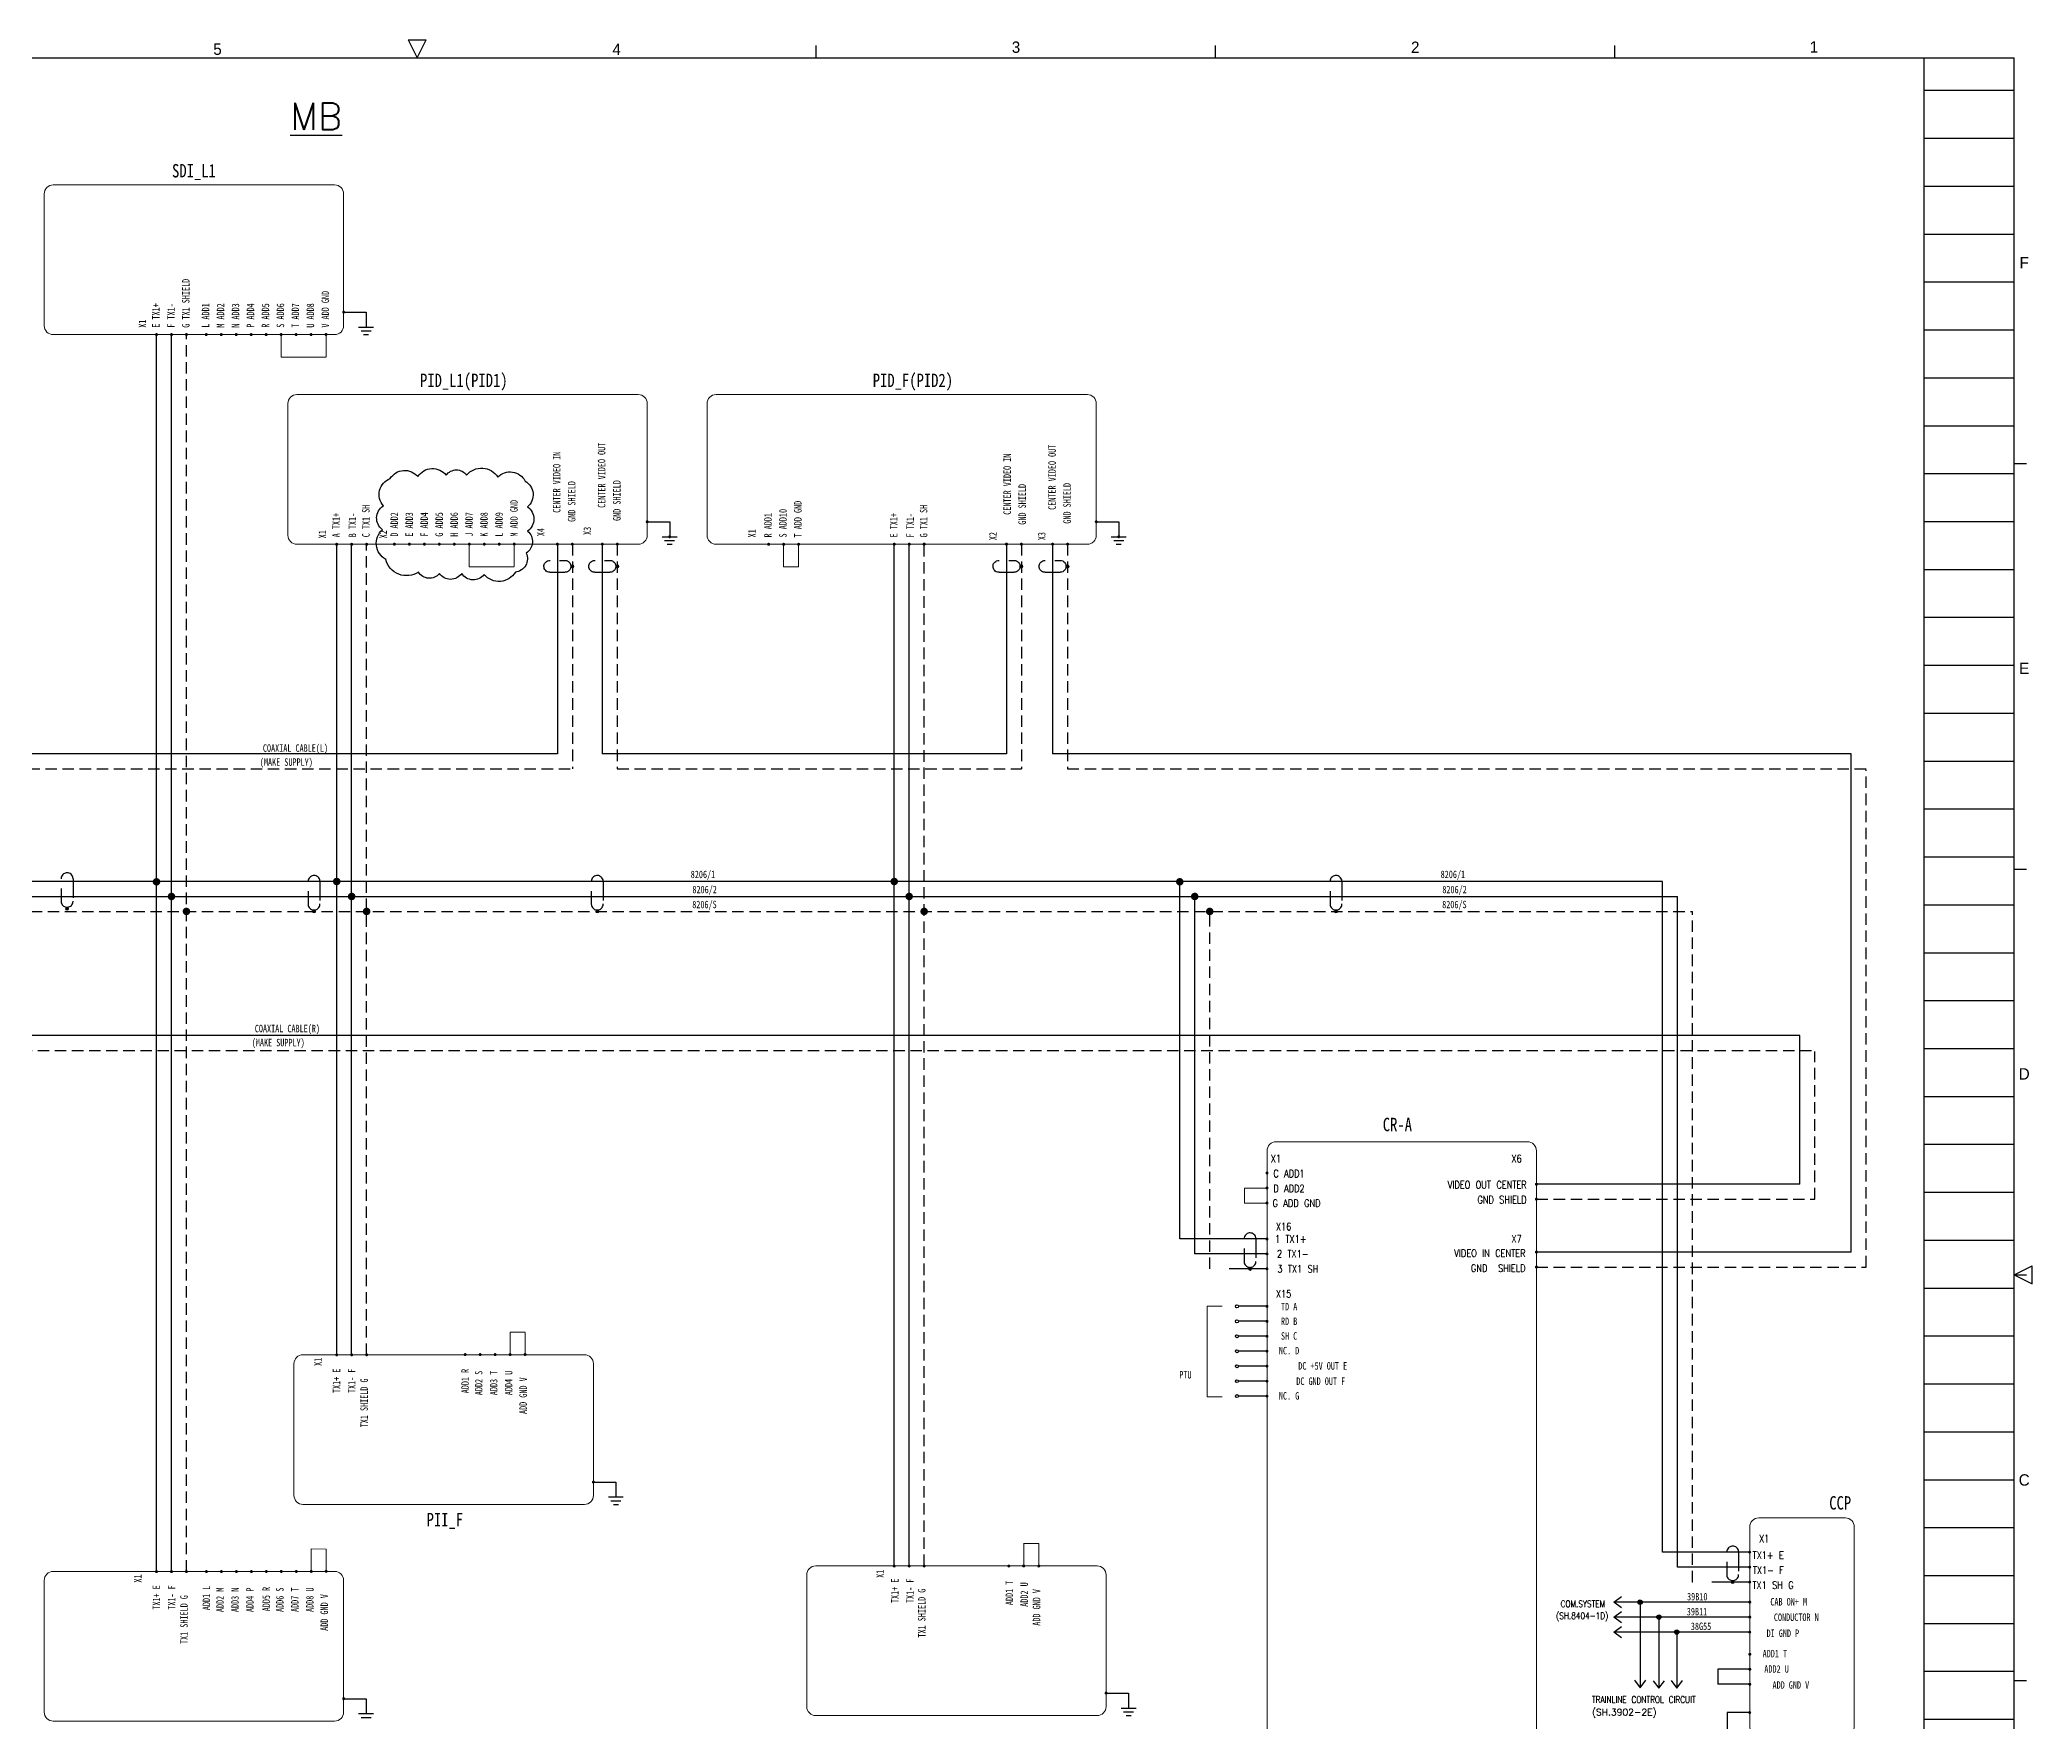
# Model space of a CAD drawing. Header units: millimetres. Extents: x 1599 to 2158, y -510 to -79.
# Drawn here: x 1815.8 to 2148.5, y -369.1 to -88.4 of the extents above; entities that cross this region are included whole.
import ezdxf
from ezdxf.enums import TextEntityAlignment as Align

# ---------------------------------------------------------------- set-up
doc = ezdxf.new("R2010")
doc.units = ezdxf.units.MM
doc.linetypes.add('HIDDEN', pattern=[9.525, 6.35, -3.175])
for name, color, linetype, lineweight in [('7', 7, 'Continuous', 15), ('ADDRESS', 85, 'Continuous', 15), ('DC+', 43, 'Continuous', 15), ('LINE', 7, 'Continuous', 15), ('TEXT', 7, 'Continuous', 15)]:
    doc.layers.add(name, color=color, linetype=linetype, lineweight=lineweight)
for name, color, linetype in [('FG', 62, 'Continuous'), ('SHIELD', 41, 'Continuous'), ('SYMS', 7, 'Continuous'), ('TX+', 1, 'Continuous'), ('TX-', 30, 'Continuous'), ('VIDEO', 50, 'Continuous')]:
    doc.layers.add(name, color=color, linetype=linetype)
doc.styles.add('ROMANS', font='txt', dxfattribs={"height": 0.2})
doc.styles.get("Standard").update_dxf_attribs({"font": 'txt.shx', "bigfont": 'whgtxt.shx'})
doc.styles.add('WD', font='romans.shx')

# ---------------------------------------------------------------- blocks, each defined once
blk = doc.blocks.new('BALL')
at = {"layer": 'LINE'}
h = blk.add_hatch(color=256, dxfattribs=at)
h.paths.add_polyline_path([(203.75, 320.23, 0.41419), (203.5, 319.98), (203.75, 319.98)])
h.paths.add_polyline_path([(203.75, 320.23), (203.75, 319.98), (204, 319.98, 0.41419)])
h.paths.add_polyline_path([(204, 319.98, 0.00002), (204, 319.98), (203.5, 319.98, 1.00004)])
blk.add_circle((203.75, 319.98), 0.25, dxfattribs=at)
blk = doc.blocks.new('A$C38FC7A60')
at = {"layer": 'SHIELD', "linetype": 'HIDDEN'}
for p, q in [((-1.98, 10), (-1.98, 2.5)), ((0, 0), (0, 0.52))]:
    blk.add_line(p, q, dxfattribs=at)
for points in [[(-1.98, 10), (-1.98, 10), (-1.94, 10.52), (-1.94, 10.52), (-1.23, 12.78), (1.93, 12.35), (1.98, 10), (1.98, 10), (1.98, 2.5), (1.98, 2.5)], [(1.98, 2.5), (1.98, 2.5), (1.94, 1.98), (1.94, 1.98), (1.34, 0.01), (-1.34, 0.01), (-1.94, 1.98), (-1.94, 1.98), (-1.98, 2.5), (-1.98, 2.5)]]:
    blk.add_open_spline(points, degree=3, knots=[0, 0, 0, 0, 1, 1, 1, 2, 2, 2, 3, 3, 3, 3], dxfattribs=at)
at = {"layer": 'SHIELD', "linetype": 'HIDDEN', "xscale": -2, "yscale": 2, "zscale": 2}
blk.add_blockref('BALL', (407.5, -639.96), dxfattribs=at)
blk = doc.blocks.new('A$C20B15E89')
at = {"layer": 'SHIELD', "linetype": 'HIDDEN'}
for p, q in [((-1.98, 7.5), (-1.98, 2.5)), ((0, 0), (0, 0.52))]:
    blk.add_line(p, q, dxfattribs=at)
for points in [[(-1.98, 7.5), (-1.98, 7.5), (-1.94, 8.02), (-1.94, 8.02), (-1.23, 10.28), (1.93, 9.85), (1.98, 7.5), (1.98, 7.5), (1.98, 2.5), (1.98, 2.5)], [(1.98, 2.5), (1.98, 2.5), (1.94, 1.98), (1.94, 1.98), (1.34, 0.01), (-1.34, 0.01), (-1.94, 1.98), (-1.94, 1.98), (-1.98, 2.5), (-1.98, 2.5)]]:
    blk.add_open_spline(points, degree=3, knots=[0, 0, 0, 0, 1, 1, 1, 2, 2, 2, 3, 3, 3, 3], dxfattribs=at)
at = {"layer": 'SHIELD', "linetype": 'HIDDEN', "xscale": -2, "yscale": 2, "zscale": 2}
blk.add_blockref('BALL', (407.5, -639.96), dxfattribs=at)
blk = doc.blocks.new('HA1X3Y')
for p, q in [((-0.1, 0.075), (0, 0)), ((0, 0), (-0.1, -0.075))]:
    blk.add_line(p, q)
at = {"style": 'WD', "width": 0.9}
blk.add_attdef('DESC1', text='', height=0.125, dxfattribs=at).set_placement((-0.15, 0.2656), align=Align.RIGHT)
blk.add_attdef('DESC2', text='', height=0.125, dxfattribs=at).set_placement((-0.15, 0.2), align=Align.TOP_RIGHT)
at = {"style": 'WD', "flags": 1}
blk.add_attdef('X1TERM01', (0, 0), '', height=0.01, dxfattribs=at)
blk = doc.blocks.new('mel1vb')
at = {"const_width": 0.667}
blk.add_lwpolyline([(-0.33, 0, 1), (0.33, 0, 1)], format="xyb", close=True, dxfattribs=at)
blk = doc.blocks.new('WDDOT')
for radius in [0.72, 0.449, 0.223]:
    blk.add_circle((0, 0), radius)

msp = doc.modelspace()

# ---------------------------------------------------------------- linework, layer by layer
at = {"color": 2, "linetype": 'Continuous'}
for p, q in [((1877.29, -88.37), (1880.29, -88.37)), ((1877.29, -88.37), (1878.79, -91.4)), ((1878.79, -91.4), (1880.29, -88.37)), ((2145.49, -294.6), (2148.51, -293.08)), ((2145.49, -294.6), (2148.51, -296.12)), ((2148.51, -296.12), (2148.51, -293.08))]:
    msp.add_line(p, q, dxfattribs=at)
at = {"color": 6, "linetype": 'Continuous'}
for p, q in [((1945.46, -91.4), (1945.46, -89.29)), ((2012.14, -91.4), (2012.14, -89.29)), ((2078.81, -91.4), (2078.81, -89.29)), ((2130.49, -104.8), (2145.49, -104.8)), ((2130.49, -120.8), (2145.49, -120.8)), ((2130.49, -136.8), (2145.49, -136.8)), ((2130.49, -152.8), (2145.49, -152.8)), ((2145.49, -159.13), (2147.54, -159.13)), ((2130.49, -168.8), (2145.49, -168.8)), ((2130.49, -184.8), (2145.49, -184.8)), ((2130.49, -200.8), (2145.49, -200.8)), ((2130.49, -216.8), (2145.49, -216.8)), ((2145.49, -226.86), (2147.54, -226.86)), ((2130.49, -232.8), (2145.49, -232.8)), ((2130.49, -248.8), (2145.49, -248.8)), ((2130.49, -264.8), (2145.49, -264.8)), ((2130.49, -280.8), (2145.49, -280.8)), ((2145.49, -294.6), (2147.54, -294.6)), ((2130.49, -296.8), (2145.49, -296.8)), ((2130.49, -312.8), (2145.49, -312.8)), ((2130.49, -328.8), (2145.49, -328.8)), ((2130.49, -344.8), (2145.49, -344.8)), ((2130.49, -360.8), (2145.49, -360.8)), ((2145.49, -362.33), (2147.54, -362.33))]:
    msp.add_line(p, q, dxfattribs=at)
at = {"color": 5, "linetype": 'Continuous'}
for p, q in [((1612.09, -91.4), (2145.49, -91.4)), ((2130.49, -497.8), (2130.49, -91.4)), ((2145.49, -497.8), (2145.49, -91.4)), ((2130.49, -96.8), (2145.49, -96.8)), ((2130.49, -112.8), (2145.49, -112.8)), ((2130.49, -128.8), (2145.49, -128.8)), ((2130.49, -144.8), (2145.49, -144.8)), ((2130.49, -160.8), (2145.49, -160.8)), ((2130.49, -176.8), (2145.49, -176.8)), ((2130.49, -192.8), (2145.49, -192.8)), ((2130.49, -208.8), (2145.49, -208.8)), ((2130.49, -224.8), (2145.49, -224.8)), ((2130.49, -240.8), (2145.49, -240.8)), ((2130.49, -256.8), (2145.49, -256.8)), ((2130.49, -272.8), (2145.49, -272.8)), ((2130.49, -288.8), (2145.49, -288.8)), ((2130.49, -304.8), (2145.49, -304.8)), ((2130.49, -320.8), (2145.49, -320.8)), ((2130.49, -336.8), (2145.49, -336.8)), ((2130.49, -352.8), (2145.49, -352.8)), ((2130.49, -368.8), (2145.49, -368.8))]:
    msp.add_line(p, q, dxfattribs=at)
at = {"color": 0}
for p, q in [((1869.02, -136.35), (1871.52, -136.35)), ((1869.44, -136.98), (1871.11, -136.98)), ((1869.86, -137.6), (1870.69, -137.6)), ((1919.72, -171.35), (1922.22, -171.35)), ((1920.13, -171.98), (1921.8, -171.98)), ((1920.55, -172.6), (1921.38, -172.6)), ((1994.72, -171.35), (1997.22, -171.35)), ((1995.13, -171.98), (1996.8, -171.98)), ((1995.55, -172.6), (1996.38, -172.6)), ((1910.73, -331.69), (1913.23, -331.69)), ((1911.15, -332.31), (1912.82, -332.31)), ((1911.57, -332.94), (1912.4, -332.94)), ((1869.02, -367.87), (1871.52, -367.87)), ((1869.44, -368.5), (1871.11, -368.5)), ((1996.36, -366.94), (1998.86, -366.94)), ((1996.77, -367.57), (1998.44, -367.57)), ((1997.19, -368.19), (1998.02, -368.19))]:
    msp.add_line(p, q, dxfattribs=at)
for p, q in [((2020.71, -299.85), (2015.96, -299.85)), ((2020.71, -302.35), (2015.96, -302.35)), ((2020.71, -304.85), (2015.96, -304.85)), ((2020.71, -307.35), (2015.96, -307.35)), ((2020.71, -309.85), (2015.96, -309.85)), ((2020.71, -312.35), (2015.96, -312.35)), ((2020.71, -314.85), (2015.96, -314.85)), ((2083.03, -349.25), (2083.03, -363.57)), ((2086.17, -351.75), (2086.17, -363.64)), ((2089.16, -354.25), (2089.16, -363.61)), ((2101.36, -360.45), (2095.99, -360.45)), ((2095.99, -360.45), (2095.99, -362.95)), ((2101.38, -362.95), (2095.99, -362.95))]:
    msp.add_line(p, q)
at = {"color": 0, "const_width": 0.25}
for points in [[(1866.4, -133.85, 1), (1866.65, -133.85, 1)], [(1917.09, -168.85, 1), (1917.34, -168.85, 1)], [(1992.09, -168.85, 1), (1992.34, -168.85, 1)], [(1920.84, -171.35, 1), (1921.09, -171.35, 1)], [(1995.84, -171.35, 1), (1996.09, -171.35, 1)], [(1908.11, -329.19, 1), (1908.36, -329.19, 1)], [(1866.4, -365.37, 1), (1866.65, -365.37, 1)], [(1993.73, -364.44, 1), (1993.98, -364.44, 1)], [(2101.46, -367.67, -1), (2101.21, -367.67, -1)]]:
    msp.add_lwpolyline(points, format="xyb", close=True, dxfattribs=at)
for points, const_width in [([(1835.27, -137.71, 1), (1835.27, -137.46, 1)], 0.25), ([(1837.77, -137.71, 1), (1837.77, -137.46, 1)], 0.25), ([(1840.27, -137.71, 1), (1840.27, -137.46, 1)], 0.25), ([(1843.58, -137.71, 1), (1843.58, -137.46, 1)], 0.25), ([(1846.08, -137.71, 1), (1846.08, -137.46, 1)], 0.25), ([(1848.58, -137.71, 1), (1848.58, -137.46, 1)], 0.25), ([(1851.08, -137.71, 1), (1851.08, -137.46, 1)], 0.25), ([(1853.58, -137.71, 1), (1853.58, -137.46, 1)], 0.25), ([(1856.08, -137.71, 1), (1856.08, -137.46, 1)], 0.25), ([(1858.58, -137.71, 1), (1858.58, -137.46, 1)], 0.25), ([(1861.08, -137.71, 1), (1861.08, -137.46, 1)], 0.25), ([(1863.58, -137.69, 1), (1863.58, -137.44, 1)], 0.25), ([(1865.36, -172.73, 1), (1865.36, -172.48, 1)], 0.25), ([(1867.86, -172.73, 1), (1867.86, -172.48, 1)], 0.25), ([(1870.36, -172.73, 1), (1870.36, -172.48, 1)], 0.25), ([(1875.01, -172.71, 1), (1875.01, -172.46, 1)], 0.25), ([(1877.51, -172.71, 1), (1877.51, -172.46, 1)], 0.25), ([(1880.01, -172.71, 1), (1880.01, -172.46, 1)], 0.25), ([(1882.51, -172.71, 1), (1882.51, -172.46, 1)], 0.25), ([(1885.01, -172.71, 1), (1885.01, -172.46, 1)], 0.25), ([(1887.51, -172.71, 1), (1887.51, -172.46, 1)], 0.25), ([(1890.01, -172.71, 1), (1890.01, -172.46, 1)], 0.25), ([(1892.51, -172.71, 1), (1892.51, -172.46, 1)], 0.25), ([(1895.01, -172.69, 1), (1895.01, -172.44, 1)], 0.25), ([(1902.22, -172.71, 1), (1902.22, -172.46, 1)], 0.25), ([(1902.22, -172.71, 1), (1902.22, -172.46, 1)], 0.25), ([(1904.72, -172.71, 1), (1904.72, -172.46, 1)], 0.25), ([(1904.72, -172.71, 1), (1904.72, -172.46, 1)], 0.25), ([(1909.72, -172.71, 1), (1909.72, -172.46, 1)], 0.25), ([(1909.72, -172.71, 1), (1909.72, -172.46, 1)], 0.25), ([(1912.22, -172.71, 1), (1912.22, -172.46, 1)], 0.25), ([(1912.22, -172.71, 1), (1912.22, -172.46, 1)], 0.25), ([(1937.5, -172.73, 1), (1937.5, -172.48, 1)], 0.25), ([(1940, -172.73, 1), (1940, -172.48, 1)], 0.25), ([(1942.5, -172.73, 1), (1942.5, -172.48, 1)], 0.25), ([(1958.47, -172.71, 1), (1958.47, -172.46, 1)], 0.25), ([(1958.47, -172.71, 1), (1958.47, -172.46, 1)], 0.25), ([(1960.97, -172.71, 1), (1960.97, -172.46, 1)], 0.25), ([(1960.97, -172.71, 1), (1960.97, -172.46, 1)], 0.25), ([(1963.47, -172.71, 1), (1963.47, -172.46, 1)], 0.25), ([(1963.47, -172.71, 1), (1963.47, -172.46, 1)], 0.25), ([(1977.22, -172.71, 1), (1977.22, -172.46, 1)], 0.25), ([(1977.22, -172.71, 1), (1977.22, -172.46, 1)], 0.25), ([(1979.72, -172.71, 1), (1979.72, -172.46, 1)], 0.25), ([(1979.72, -172.71, 1), (1979.72, -172.46, 1)], 0.25), ([(1984.92, -172.71, 1), (1984.92, -172.46, 1)], 0.25), ([(1987.42, -172.71, 1), (1987.42, -172.46, 1)], 0.25), ([(1835.27, -229.28, 1), (1835.27, -228.65, 1)], 0.625), ([(1865.36, -229.23, 1), (1865.36, -228.6, 1)], 0.625), ([(1958.47, -229.23, 1), (1958.47, -228.6, 1)], 0.625), ([(2006.16, -229.28, 1), (2006.16, -228.65, 1)], 0.625), ([(1837.77, -231.73, 1), (1837.77, -231.1, 1)], 0.625), ([(1867.86, -231.73, 1), (1867.86, -231.1, 1)], 0.625), ([(1960.97, -231.73, 1), (1960.97, -231.1, 1)], 0.625), ([(2008.66, -231.73, 1), (2008.66, -231.1, 1)], 0.625), ([(1840.27, -234.23, 1), (1840.27, -233.6, 1)], 0.625), ([(1870.36, -234.23, 1), (1870.36, -233.6, 1)], 0.625), ([(1963.47, -234.23, 1), (1963.47, -233.6, 1)], 0.625), ([(2011.16, -234.23, 1), (2011.16, -233.6, 1)], 0.625), ([(2020.6, -277.6, 1), (2020.85, -277.6, 1)], 0.25), ([(2020.6, -280.1, 1), (2020.85, -280.1, 1)], 0.25), ([(2020.6, -282.6, 1), (2020.85, -282.6, 1)], 0.25), ([(2020.6, -299.85, 1), (2020.85, -299.85, 1)], 0.25), ([(2020.6, -302.35, 1), (2020.85, -302.35, 1)], 0.25), ([(2020.6, -304.85, 1), (2020.85, -304.85, 1)], 0.25), ([(1865.36, -307.83, -1), (1865.36, -308.08, -1)], 0.25), ([(1865.36, -307.83, -1), (1865.36, -308.08, -1)], 0.25), ([(1867.86, -307.83, -1), (1867.86, -308.08, -1)], 0.25), ([(1867.86, -307.83, -1), (1867.86, -308.08, -1)], 0.25), ([(1870.36, -307.83, -1), (1870.36, -308.08, -1)], 0.25), ([(1870.36, -307.83, -1), (1870.36, -308.08, -1)], 0.25), ([(1886.82, -308.04, 1), (1886.82, -307.79, 1)], 0.25), ([(1889.32, -308.04, 1), (1889.32, -307.79, 1)], 0.25), ([(1891.82, -308.04, 1), (1891.82, -307.79, 1)], 0.25), ([(1894.32, -308.04, 1), (1894.32, -307.79, 1)], 0.25), ([(1896.82, -308.02, 1), (1896.82, -307.77, 1)], 0.25), ([(2020.6, -307.35, 1), (2020.85, -307.35, 1)], 0.25), ([(2020.6, -309.85, 1), (2020.85, -309.85, 1)], 0.25), ([(2020.6, -312.35, 1), (2020.85, -312.35, 1)], 0.25), ([(2020.6, -314.85, 1), (2020.85, -314.85, 1)], 0.25), ([(1835.27, -344.02, -1), (1835.27, -344.27, -1)], 0.25), ([(1835.27, -344.02, -1), (1835.27, -344.27, -1)], 0.25), ([(1835.27, -344.02, -1), (1835.27, -344.27, -1)], 0.25), ([(1837.77, -344.02, -1), (1837.77, -344.27, -1)], 0.25), ([(1837.77, -344.02, -1), (1837.77, -344.27, -1)], 0.25), ([(1837.77, -344.02, -1), (1837.77, -344.27, -1)], 0.25), ([(1840.27, -344.02, -1), (1840.27, -344.27, -1)], 0.25), ([(1840.27, -344.02, -1), (1840.27, -344.27, -1)], 0.25), ([(1840.27, -344.02, -1), (1840.27, -344.27, -1)], 0.25), ([(1843.61, -344.27, 1), (1843.61, -344.02, 1)], 0.25), ([(1846.11, -344.27, 1), (1846.11, -344.02, 1)], 0.25), ([(1848.61, -344.27, 1), (1848.61, -344.02, 1)], 0.25), ([(1851.11, -344.27, 1), (1851.11, -344.02, 1)], 0.25), ([(1853.61, -344.25, 1), (1853.61, -344, 1)], 0.25), ([(1856.11, -344.25, 1), (1856.11, -344, 1)], 0.25), ([(1858.61, -344.25, 1), (1858.61, -344, 1)], 0.25), ([(1861.11, -344.25, 1), (1861.11, -344, 1)], 0.25), ([(1863.61, -344.23, 1), (1863.61, -343.98, 1)], 0.25), ([(1958.47, -343.09, -1), (1958.47, -343.34, -1)], 0.25), ([(1960.97, -343.09, -1), (1960.97, -343.34, -1)], 0.25), ([(1963.47, -343.09, -1), (1963.47, -343.34, -1)], 0.25), ([(1977.61, -343.09, -1), (1977.61, -343.34, -1)], 0.25), ([(1980.09, -343.09, -1), (1980.09, -343.34, -1)], 0.25), ([(1982.61, -343.09, -1), (1982.61, -343.34, -1)], 0.25), ([(2101.23, -349.25, 1), (2101.48, -349.25, 1)], 0.25), ([(2101.23, -351.75, 1), (2101.48, -351.75, 1)], 0.25), ([(2101.21, -354.25, 1), (2101.46, -354.25, 1)], 0.25), ([(2101.23, -357.95, 1), (2101.48, -357.95, 1)], 0.25), ([(2101.23, -360.45, 1), (2101.48, -360.45, 1)], 0.25), ([(2101.23, -362.95, 1), (2101.48, -362.95, 1)], 0.25)]:
    msp.add_lwpolyline(points, format="xyb", close=True, dxfattribs=dict(const_width=const_width))
at = {"color": 2}
msp.add_lwpolyline([(1873.56, -175.13, -0.520567), (1872.99, -170.17, -0.520567), (1873.15, -166.19, -0.520567), (1874.29, -161.64, -0.520567), (1878.93, -161.31, -0.520567), (1883.65, -161.07, -0.520567), (1887.06, -161.07, -0.520567), (1892.27, -161.4, -0.520567), (1896.83, -162.05, -0.520567), (1897.23, -166.35, -0.520567), (1897.23, -170.42, -0.520567), (1896.99, -174.07, -0.520567), (1895.2, -177.24, -0.520567), (1889.99, -177.65, -0.520567), (1886.25, -177.49, -0.520567), (1882.51, -177.49, -0.520567), (1879.01, -177.24, -0.520567)], format="xyb", close=True, dxfattribs=at)
for centre in [(2015.71, -299.85), (2015.71, -302.35), (2015.71, -304.85), (2015.71, -307.35), (2015.71, -309.85), (2015.71, -312.35), (2015.71, -314.85)]:
    msp.add_circle(centre, 0.25)
at = {"layer": '7'}
for points in [[(1816.52, -136.1), (1816.52, -114.1, -0.414214), (1818.02, -112.6), (1865.02, -112.6, -0.414214), (1866.52, -114.1), (1866.52, -136.1, -0.414214), (1865.02, -137.6), (1818.02, -137.6, -0.414214)], [(1857.22, -171.1), (1857.22, -149.1, -0.414214), (1858.72, -147.6), (1915.72, -147.6, -0.414214), (1917.22, -149.1), (1917.22, -171.1, -0.414214), (1915.72, -172.6), (1858.72, -172.6, -0.414214)], [(1927.22, -171.1), (1927.22, -149.1, -0.414214), (1928.72, -147.6), (1990.72, -147.6, -0.414214), (1992.22, -149.1), (1992.22, -171.1, -0.414214), (1990.72, -172.6), (1928.72, -172.6, -0.414214)], [(2064.23, -272.38), (2022.23, -272.38, 0.414214), (2020.73, -273.88), (2020.73, -432.73, 0.414214), (2022.23, -434.23), (2064.23, -434.23, 0.414214), (2065.73, -432.73), (2065.73, -273.88, 0.414214)], [(1858.23, -309.44), (1858.23, -331.44, 0.414214), (1859.73, -332.94), (1906.73, -332.94, 0.414214), (1908.23, -331.44), (1908.23, -309.44, 0.414214), (1906.73, -307.94), (1859.73, -307.94, 0.414214)], [(2117.31, -335.17), (2102.84, -335.17, 0.414214), (2101.34, -336.67), (2101.34, -369.92, 0.414214), (2102.84, -371.42), (2117.31, -371.42, 0.414214), (2118.81, -369.92), (2118.81, -336.67, 0.414214)], [(1816.52, -345.62), (1816.52, -367.62, 0.414214), (1818.02, -369.12), (1865.02, -369.12, 0.414214), (1866.52, -367.62), (1866.52, -345.62, 0.414214), (1865.02, -344.12), (1818.02, -344.12, 0.414214)], [(1943.86, -344.69), (1943.86, -366.69, 0.414214), (1945.36, -368.19), (1992.36, -368.19, 0.414214), (1993.86, -366.69), (1993.86, -344.69, 0.414214), (1992.36, -343.19), (1945.36, -343.19, 0.414214)]]:
    msp.add_lwpolyline(points, format="xyb", close=True, dxfattribs=at)
at = {"layer": 'ADDRESS'}
for p, q in [((1856.08, -137.6), (1856.08, -141.35)), ((1863.58, -137.58), (1863.58, -141.33)), ((1856.08, -141.35), (1863.58, -141.35)), ((1887.51, -172.6), (1887.51, -176.35)), ((1895.01, -172.58), (1895.01, -176.33)), ((1940, -172.6), (1940, -176.35)), ((1942.5, -172.6), (1942.5, -176.37)), ((1887.51, -176.35), (1895.01, -176.35)), ((1940, -176.37), (1942.5, -176.37)), ((2016.96, -282.6), (2016.96, -280.1)), ((2020.71, -280.13), (2016.96, -280.13)), ((2020.71, -282.6), (2016.96, -282.6)), ((1894.32, -304.19), (1896.82, -304.19)), ((1894.32, -307.94), (1894.32, -304.19)), ((1896.82, -307.96), (1896.82, -304.21)), ((1861.11, -344.16), (1861.11, -340.37)), ((1861.11, -340.37), (1863.61, -340.39)), ((1863.61, -344.16), (1863.61, -340.41)), ((1980.09, -343.17), (1980.09, -339.42)), ((1980.11, -339.44), (1982.61, -339.44)), ((1982.61, -343.19), (1982.61, -339.44))]:
    msp.add_line(p, q, dxfattribs=at)
at = {"layer": 'DC+'}
for p, q in [((2013.21, -299.85), (2010.71, -299.85)), ((2010.71, -299.85), (2010.71, -314.94)), ((2010.71, -314.94), (2013.21, -314.94))]:
    msp.add_line(p, q, dxfattribs=at)
at = {"layer": 'FG', "color": 0}
for p, q in [((1866.52, -133.85), (1870.27, -133.85)), ((1870.27, -133.85), (1870.27, -136.35)), ((1917.22, -168.85), (1920.97, -168.85)), ((1920.97, -168.85), (1920.97, -171.35)), ((1992.22, -168.85), (1995.97, -168.85)), ((1995.97, -168.85), (1995.97, -171.35)), ((1908.23, -329.19), (1911.98, -329.19)), ((1911.98, -329.19), (1911.98, -331.69)), ((1866.52, -365.37), (1870.27, -365.37)), ((1870.27, -365.37), (1870.27, -367.87)), ((1993.86, -364.44), (1997.61, -364.44)), ((1997.61, -364.44), (1997.61, -366.94)), ((2101.34, -367.67), (2097.59, -367.67)), ((2097.59, -367.67), (2097.59, -371.42))]:
    msp.add_line(p, q, dxfattribs=at)
at = {"layer": 'SHIELD', "linetype": 'HIDDEN', "ltscale": 0.3}
for p, q in [((1840.27, -344.12), (1840.27, -137.6)), ((1870.36, -307.94), (1870.36, -172.58)), ((1904.72, -172.6), (1904.72, -210.1)), ((1912.22, -172.6), (1912.22, -210.1)), ((1963.47, -343.21), (1963.47, -172.6)), ((1979.72, -172.6), (1979.72, -210.1)), ((1987.42, -172.6), (1987.42, -210.1)), ((1753.85, -210.1), (1904.72, -210.1)), ((1912.22, -210.1), (1979.72, -210.1)), ((1987.42, -210.1), (2120.81, -210.1)), ((2120.81, -293.3), (2120.81, -210.29)), ((1631.38, -233.92), (2091.77, -233.92)), ((2011.16, -293.6), (2011.16, -233.92)), ((2091.77, -345.9), (2091.77, -233.92)), ((1641.13, -257.11), (2112.22, -257.11)), ((2112.22, -281.96), (2112.22, -257.3)), ((2065.73, -281.96), (2112.22, -281.96)), ((2065.73, -293.3), (2120.81, -293.3))]:
    msp.add_line(p, q, dxfattribs=at)
at = {"layer": 'SHIELD', "linetype": 'HIDDEN'}
for p, q in [((2020.73, -293.6), (2011.16, -293.6)), ((2101.34, -345.9), (2091.77, -345.9))]:
    msp.add_line(p, q, dxfattribs=at)
at = {"layer": 'TEXT', "const_width": 0.25}
for points in [[(2065.85, -279.46, -1), (2065.6, -279.46, -1)], [(2065.85, -281.96, -1), (2065.6, -281.96, -1)], [(2020.85, -288.6, -1), (2020.6, -288.6, -1)], [(2020.85, -291.1, -1), (2020.6, -291.1, -1)], [(2065.85, -290.8, -1), (2065.6, -290.8, -1)], [(2020.85, -293.6, -1), (2020.6, -293.6, -1)], [(2065.85, -293.3, -1), (2065.6, -293.3, -1)], [(2101.46, -340.9, -1), (2101.21, -340.9, -1)], [(2101.46, -343.4, -1), (2101.21, -343.4, -1)], [(2101.46, -345.9, -1), (2101.21, -345.9, -1)]]:
    msp.add_lwpolyline(points, format="xyb", close=True, dxfattribs=at)
at = {"layer": 'TX+'}
for p, q in [((1835.27, -344.12), (1835.27, -137.58)), ((1865.36, -307.94), (1865.36, -172.56)), ((1958.47, -343.21), (1958.47, -172.58)), ((2086.77, -228.92), (1631.38, -228.92)), ((2006.16, -288.6), (2006.16, -228.92)), ((2086.77, -340.9), (2086.77, -228.92)), ((2020.73, -288.6), (2006.16, -288.6)), ((2101.34, -340.9), (2086.77, -340.9)), ((2101.34, -349.25), (2078.63, -349.25)), ((2101.34, -351.75), (2078.63, -351.75)), ((2101.34, -354.25), (2078.63, -354.25))]:
    msp.add_line(p, q, dxfattribs=at)
at = {"layer": 'TX-'}
for p, q in [((1837.77, -344.12), (1837.77, -137.6)), ((1867.86, -307.94), (1867.86, -172.58)), ((1960.97, -343.21), (1960.97, -172.6)), ((1631.38, -231.42), (2089.27, -231.42)), ((2008.66, -291.1), (2008.66, -231.42)), ((2089.27, -343.4), (2089.27, -231.42)), ((2020.73, -291.1), (2008.66, -291.1)), ((2101.34, -343.4), (2089.27, -343.4))]:
    msp.add_line(p, q, dxfattribs=at)
at = {"layer": 'VIDEO'}
for p, q in [((1902.22, -172.6), (1902.22, -207.6)), ((1909.72, -172.6), (1909.72, -207.6)), ((1977.22, -172.6), (1977.22, -207.6)), ((1984.92, -172.6), (1984.92, -207.6)), ((1902.22, -207.6), (1751.35, -207.6)), ((1977.22, -207.6), (1909.72, -207.6)), ((2118.31, -207.6), (1984.92, -207.6)), ((2118.31, -290.8), (2118.31, -207.6)), ((2109.72, -254.61), (1641.93, -254.61)), ((2109.72, -279.46), (2109.72, -254.61)), ((2109.72, -279.46), (2065.73, -279.46)), ((2118.31, -290.8), (2065.73, -290.8))]:
    msp.add_line(p, q, dxfattribs=at)

# ---------------------------------------------------------------- block references
at = {"xscale": 0.5, "yscale": 0.5, "zscale": 0.5}
for p in [(2083.03, -349.25), (2086.17, -351.75), (2089.16, -354.25)]:
    msp.add_blockref('mel1vb', p, dxfattribs=at)
at = {"layer": '7', "xscale": 0.5, "yscale": 0.5, "zscale": 0.5, "rotation": 90}
for p in [(1904.72, -176.29), (1912.22, -176.29), (1979.72, -176.29), (1987.42, -176.29)]:
    msp.add_blockref('A$C20B15E89', p, dxfattribs=at)
at = {"layer": '7', "xscale": -0.5, "yscale": 0.5, "zscale": 0.5}
for p in [(1820.34, -233.46), (1861.58, -233.92), (1908.87, -233.92), (2032.24, -233.92), (2017.89, -293.6), (2098.5, -345.9)]:
    msp.add_blockref('A$C38FC7A60', p, dxfattribs=at)
at = {"layer": 'SYMS', "yscale": 12.70000000000073}
for p, xscale, zscale, rotation in [((2078.63, -349.25), 12.70000000000073, 12.70000000000073, 180), ((2078.63, -351.75), 12.70000000000073, 12.70000000000073, 180), ((2078.63, -354.25), 12.70000000000073, 12.70000000000073, 180), ((2083.03, -363.57), -12.70000000000073, 12.7, 90), ((2086.17, -363.64), -12.70000000000073, 12.7, 90), ((2089.16, -363.61), -12.70000000000073, 12.7, 90)]:
    msp.add_blockref('HA1X3Y', p, dxfattribs=dict(at, xscale=xscale, zscale=zscale, rotation=rotation))
at = {"layer": 'SYMS', "xscale": 0.5, "yscale": 0.5, "zscale": 0.5}
for p in [(2083.03, -349.25), (2086.17, -351.75), (2089.16, -354.25)]:
    msp.add_blockref('WDDOT', p, dxfattribs=at)

# ---------------------------------------------------------------- texts
at = {"color": 0}
msp.add_text('%%UMB', height=4.5, dxfattribs=at).set_placement((1861.92, -101.16), align=Align.MIDDLE_CENTER)
at = {"width": 0.8}
for s, p in [('COM.SYSTEM', (2069.76, -350.1)), ('(SH.8404-1D)', (2069, -352.09)), ('TRAINLINE CONTROL CIRCUIT', (2075, -366.09))]:
    msp.add_text(s, height=1.12, dxfattribs=at).set_placement(p)
msp.add_text('(SH.3902-2E)', height=1.12).set_placement((2075, -368.18))
at = {"color": 4, "char_height": 1.9, "attachment_point": 5, "style": 'ROMANS'}
for s, insert in [('{\\fﾱﾼﾸﾲￃﾼ|b0|i0|c129|p49;5 }', (1845.45, -89.94)), ('{\\fﾱﾼﾸﾲￃﾼ|b0|i0|c129|p49;4 }', (1912.12, -89.94)), ('{\\fﾱﾼﾸﾲￃﾼ|b0|i0|c129|p49;3 }', (1978.81, -89.61)), ('{\\fﾱﾼﾸﾲￃﾼ|b0|i0|c129|p49;2 }', (2045.48, -89.61)), ('{\\fﾱﾼﾸﾲￃﾼ|b0|i0|c129|p49;1 }', (2112.06, -89.57)), ('{\\fﾱﾼﾸﾲￃﾼ|b0|i0|c129|p49;F }', (2147.18, -125.58)), ('{\\fﾱﾼﾸﾲￃﾼ|b0|i0|c129|p49;E }', (2147.18, -193.31)), ('{\\fﾱﾼﾸﾲￃﾼ|b0|i0|c129|p49;D }', (2147.18, -261.04)), ('{\\fﾱﾼﾸﾲￃﾼ|b0|i0|c129|p49;C }', (2147.18, -328.86))]:
    msp.add_mtext(s, dxfattribs=dict(at, insert=insert))
at = {"layer": 'TEXT', "lineweight": 0, "style": 'ROMANS', "width": 0.8}
for s, p in [('SDI_L1', (1841.52, -111.35)), ('PID_L1(PID1)', (1886.59, -146.35)), ('PID_F(PID2)', (1961.59, -146.35)), ('PII_F', (1883.42, -336.58))]:
    msp.add_text(s, height=2.24, dxfattribs=at).set_placement(p, align=Align.CENTER)
at = {"layer": 'TEXT', "style": 'ROMANS', "width": 0.8}
for s, p in [('G TX1 SHIELD', (1840.16, -136.44)), ('E TX1+', (1835.16, -136.44)), ('F TX1-', (1837.7, -136.44)), ('L ADD1', (1843.46, -136.44)), ('M ADD2', (1845.96, -136.44)), ('N ADD3', (1848.46, -136.44)), ('P ADD4', (1850.96, -136.44)), ('R ADD5', (1853.46, -136.44)), ('S ADD6', (1855.96, -136.44)), ('T ADD7', (1858.46, -136.44)), ('U ADD8', (1860.96, -136.44)), ('V ADD GND', (1863.46, -136.42)), ('X1', (1832.91, -136.44)), ('C TX1 SH', (1870.24, -171.44)), ('M ADD GND', (1894.97, -171.32)), ('T ADD GND', (1942.38, -171.46)), ('G TX1 SH', (1963.38, -171.46)), ('A TX1+', (1865.24, -171.44)), ('B TX1-', (1867.98, -171.44)), ('D ADD2', (1874.97, -171.33)), ('E ADD3', (1877.47, -171.33)), ('F ADD4', (1879.97, -171.33)), ('G ADD5', (1882.47, -171.33)), ('H ADD6', (1884.97, -171.33)), ('J ADD7', (1887.47, -171.33)), ('K ADD8', (1889.97, -171.33)), ('L ADD9', (1892.47, -171.33)), ('R ADD1', (1937.38, -171.46)), ('S ADD10', (1939.88, -171.46)), ('E TX1+', (1958.38, -171.46)), ('F TX1-', (1961.12, -171.46)), ('X1', (1862.95, -171.61)), ('X2', (1873.11, -171.61)), ('X4', (1899.44, -171.25)), ('X3', (1907.2, -171.04)), ('X1', (1934.7, -171.46)), ('X2', (1974.95, -171.92)), ('X3', (1983.1, -171.92)), ('X1', (1862.22, -309.8)), ('TX1+ E', (1865.33, -314.33)), ('TX1- F', (1867.87, -314.33)), ('TX1 SHIELD G', (1869.94, -320.06)), ('ADD1 R', (1886.8, -314.37)), ('ADD2 S', (1889.08, -314.69)), ('ADD3 T', (1891.58, -314.69)), ('ADD4 U', (1894.08, -314.69)), ('ADD GND V', (1896.49, -317.83)), ('X1', (1832.14, -345.98)), ('X1', (1956.09, -345.19)), ('TX1+ E', (1958.56, -349.4)), ('TX1- F', (1961.1, -349.4)), ('ADD1 T', (1977.68, -349.75)), ('ADD2 U', (1980.18, -350.02)), ('TX1+ E', (1835.25, -350.51)), ('TX1- F', (1837.79, -350.51)), ('TX1 SHIELD G', (1839.86, -356.24)), ('ADD1 L', (1843.59, -350.59)), ('ADD2 M', (1845.87, -350.91)), ('ADD3 N', (1848.37, -350.91)), ('ADD4 P', (1850.87, -350.91)), ('ADD5 R', (1853.59, -350.78)), ('ADD6 S', (1855.87, -350.89)), ('ADD7 T', (1858.37, -350.89)), ('ADD8 U', (1860.87, -350.89)), ('ADD GND V', (1863.28, -354.04)), ('TX1 SHIELD G', (1963.07, -355.16)), ('ADD GND V', (1982.24, -353.19))]:
    msp.add_text(s, height=1.25, rotation=90, dxfattribs=at).set_placement(p, align=Align.MIDDLE_LEFT)
for s, p in [('CENTER VIDEO OUT', (1909.6, -155.64)), ('CENTER VIDEO OUT', (1984.83, -155.97)), ('CENTER VIDEO IN', (1902.1, -157.14)), ('CENTER VIDEO IN', (1977.33, -157.47)), ('GND SHIELD', (1904.6, -162.06)), ('GND SHIELD', (1912.15, -161.9)), ('GND SHIELD', (1979.83, -162.53)), ('GND SHIELD', (1987.33, -162.36))]:
    msp.add_text(s, height=1.25, rotation=90, dxfattribs=at).set_placement(p, align=Align.MIDDLE_RIGHT)
for s, p in [('COAXIAL CABLE(L)', (1863.92, -206.63)), ('(MAKE SUPPLY)', (1861.37, -208.97)), ('8206/1', (1928.57, -227.72)), ('8206/2', (1928.85, -230.25)), ('8206/1', (2053.81, -227.72)), ('8206/2', (2054.09, -230.25)), ('8206/S', (1928.82, -232.75)), ('8206/S', (2054.06, -232.75)), ('COAXIAL CABLE(R)', (1862.57, -253.47)), ('(MAKE SUPPLY)', (1860.02, -255.81)), ('TD A', (2025.78, -299.9)), ('RD B', (2025.78, -302.35)), ('SH C', (2025.78, -304.8)), ('NC. D', (2026.11, -307.25)), ('DC +5V OUT E', (2034.11, -309.8)), ('DC GND OUT F', (2033.78, -312.35)), ('NC. G', (2026.11, -314.8)), ('39B10', (2094.28, -348.33)), ('CAB ON+ M', (2110.91, -349.19)), ('39B11', (2094.24, -350.83)), ('38G55', (2094.91, -353.28)), ('CONDUCTOR N', (2112.86, -351.77)), ('DI GND P', (2109.6, -354.44)), ('ADD1 T', (2107.58, -357.84)), ('ADD2 U', (2107.86, -360.41)), ('ADD GND V', (2111.27, -363.09))]:
    msp.add_text(s, height=1.25, dxfattribs=at).set_placement(p, align=Align.MIDDLE_RIGHT)
at = {"layer": 'TEXT', "lineweight": 0, "style": 'ROMANS', "width": 0.8}
for s, p in [('CR-A', (2042.5, -269.49)), ('CCP', (2116.45, -332.67))]:
    msp.add_text(s, height=2.24, dxfattribs=at).set_placement(p, align=Align.MIDDLE_CENTER)
at = {"layer": 'TEXT', "width": 0.8}
for s, p in [('X1', (2023.06, -275.19)), ('X6', (2063.26, -275.19)), ('VIDEO OUT CENTER', (2064.09, -279.55)), ('GND SHIELD', (2064.09, -282.05)), ('X16', (2024.79, -286.54)), ('1 TX1+', (2027.32, -288.6)), ('X7', (2063.26, -288.58)), ('2 TX1-', (2027.65, -291.1)), ('VIDEO IN CENTER', (2063.9, -290.99)), ('3 TX1 SH', (2029.3, -293.6)), ('GND  SHIELD', (2063.9, -293.49)), ('X15', (2024.79, -297.77)), ('X1', (2104.61, -338.64)), ('TX1+ E', (2107.04, -341.41)), ('TX1 SH G', (2108.68, -346.41)), ('TX1- F', (2107.04, -343.91))]:
    msp.add_text(s, height=1.25, dxfattribs=at).set_placement(p, align=Align.MIDDLE_RIGHT)
for s, p in [('C ADD1', (2021.78, -277.69)), ('G ADD GND', (2021.66, -282.64)), ('D ADD2', (2021.78, -280.18))]:
    msp.add_text(s, height=1.25, dxfattribs=at).set_placement(p, align=Align.MIDDLE_LEFT)
at = {"layer": 'TEXT', "style": 'ROMANS', "width": 0.8}
msp.add_text('PTU', height=1.25, dxfattribs=at).set_placement((2007.1, -311.9), align=Align.CENTER)

doc.saveas('drawing.dxf')
